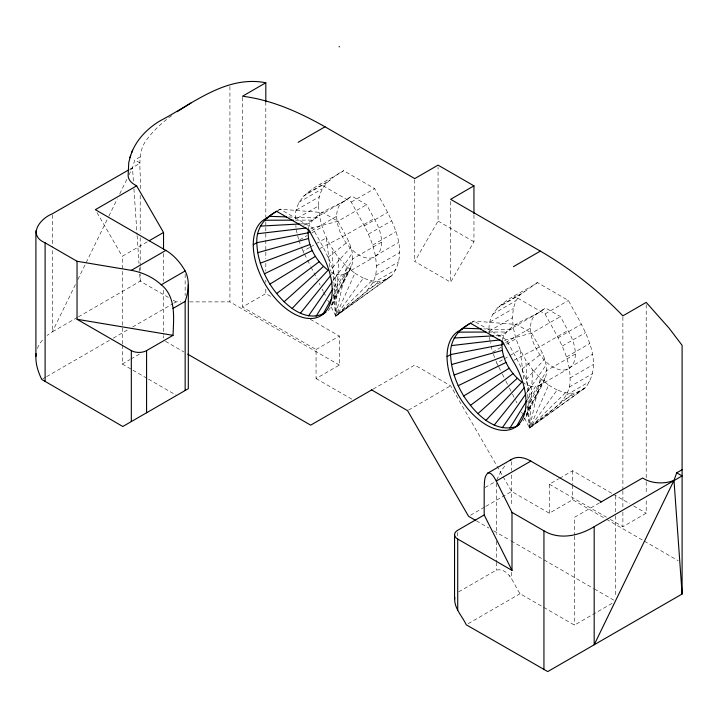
<?xml version="1.0" encoding="UTF-8"?>
<svg xmlns="http://www.w3.org/2000/svg" width="718" height="718" viewBox="0 0 718 718"><rect width="100%" height="100%" fill="white"/><g stroke="black" fill="none" stroke-linecap="round" stroke-linejoin="round"><path stroke-width="0.54" stroke-dasharray="3.59 2.69" d="M318.648 205.86C319.16 224.94 327.309 243.088 338.878 258.013L335.791 316.099L391.857 275.595C412.311 248.132 387.469 213.031 374.608 188.583L343.626 170.687C325.299 183.162 293.545 191.787 295.322 219.322L318.648 205.86C317.356 188.735 329.759 178.19 343.626 170.687M537.414 282.569L520.164 294.73L515.937 300.752L513.316 308.534L512.437 317.742L513.316 327.964L515.937 338.77L520.164 349.675L525.827 360.203L532.666 369.896L529.579 427.991L585.646 387.478C606.1 360.014 581.266 324.913 568.405 300.465L537.414 282.569C518.62 295.412 485.44 304.396 489.281 333.251M328.252 310.714C347.718 284.723 325.066 251.165 312.545 227.911L280.092 209.171L278.297 210.212M332.38 304.845L350.896 268.164C357.465 251.569 345.161 235.181 337.909 221.261L322.903 212.591L280.092 209.171L278.387 210.374M331.258 307.124L335.791 316.099C350.599 301.246 378.09 291.14 376.259 266.055C376.169 242.298 361.818 222.257 351.281 202.045L320.3 184.158M523.216 420.919C540.555 394.783 518.549 362.752 506.334 339.793L473.88 321.054L472.085 322.095M526.168 416.727L544.684 380.046C551.253 363.452 538.949 347.063 531.706 333.143L516.691 324.482L473.88 321.054L472.184 322.256M524.544 418.011L529.579 427.991C544.388 413.128 571.878 403.022 570.056 377.937C569.957 354.189 555.606 334.139 545.07 313.928L514.088 296.04M140.207 188.681C141.572 172.266 135.666 153.176 147.136 139.148C154.262 129.635 163.201 121.62 172.885 114.79M338.878 258.013L346.606 266.45L335.791 316.099L391.857 275.595L368.531 289.067M532.666 369.896L540.403 378.332L529.579 427.991L585.646 387.478L562.32 400.949M140.207 156.847L134.822 159.952L132.498 167.743L129.052 174.788M308.471 227.75C314.771 210.114 338.654 207.197 351.614 196.023L366.62 204.684L374.123 218.64A31.718 18.318 60 0 1 375.254 256.532A31.718 18.318 60 0 1 342.98 237.9A31.718 18.318 60 0 1 344.11 201.309L351.614 196.023M502.259 339.632C508.559 321.996 532.442 319.079 545.402 307.905L560.408 316.566L567.911 330.522A31.718 18.318 60 0 1 569.042 368.415A31.718 18.318 60 0 1 536.768 349.783A31.718 18.318 60 0 1 537.899 313.192L545.402 307.905M496.694 480.064L500.769 471.475L506.343 463.864M37.354 348.499L39.58 343.734L44.139 338.034M346.606 266.45L354.889 273.253L335.791 316.099L333.134 294.039M540.403 378.332L548.678 385.144L529.579 427.991L526.797 404.826M75.408 284.579L52.279 331.922L47.047 335.441M77.876 279.544L108.382 217.096M108.876 216.091L117.24 198.967M119.7 193.932L127.086 178.818M331.294 304.827L348.553 271.494L350.896 268.164M526.097 414.753L542.341 383.385L544.684 380.046M334.929 297.252L352.35 263.847M528.717 409.134L546.138 375.738M332.99 296.103L345.412 273.711L348.553 271.494M526.779 407.995L539.209 385.593L542.341 383.385M473.952 214.942L473.952 241.786L450.626 282.192L414.744 261.478L438.07 221.072L438.07 167.366M334.067 287.003L341.624 274.698L345.412 273.711L374.123 257.134M527.272 399.836L535.413 386.589L539.209 385.593L567.911 369.016M334.929 278.297L352.35 253.077M528.717 390.179L546.138 364.968M332.856 280.873L337.334 274.429L341.624 274.698M526.644 392.764L531.132 386.32L535.413 386.589M386.194 279.589L379.355 281.375L371.619 280.891L363.344 278.144L335.791 316.099L332.039 248.32M579.982 391.472L573.144 393.267L565.416 392.773L557.132 390.027L529.579 427.991L525.827 360.203M331.375 274.626L332.748 272.912L337.334 274.429M332.38 267.76L350.896 247.091M526.168 379.651L544.684 358.982M371.619 280.891L335.791 316.099L379.355 281.375M565.416 392.773L529.579 427.991L573.144 393.267M328.252 257.125L348.553 241.051M522.04 369.016L542.341 352.933M122.266 344.048L122.266 256.299L147.217 241.885M77.4 317.419L52.279 331.922L52.279 248.356M78.37 316.862L140.207 281.16L168.335 297.396M307.448 193.214L330.774 179.751M303.05 196.319L326.376 182.848M298.814 202.332L322.14 188.87M296.202 210.114L319.528 196.651M344.11 201.309L315.399 217.886L288.762 216.989M303.669 225.237L319.528 216.082M42.712 378.88L45.611 377.21M46.58 376.654L109.405 340.386M113.273 338.151L128.737 329.221M132.597 326.986L173.191 303.552M174.16 302.996L176.089 301.883L180.577 301.883M351.281 202.045L374.608 188.583M310.75 228.943L312.545 227.911L337.909 221.261L366.62 204.684M311.809 230.64L336.688 216.271M299.747 239.812L307.214 235.504M311.881 232.811L322.14 226.888M304.055 253.248L303.05 251.255L309.575 247.486M310.508 246.947L315.175 244.255M316.108 243.716L326.376 237.784L330.352 270.874M320.04 248.41L345.412 235.217L374.123 218.64M122.266 345.152L122.266 364.035L129.94 359.601M130.9 359.054L140.495 353.507M364.134 225.946L387.46 212.474M368.531 234.131L391.857 220.659M242.487 97.352L242.487 307.062L265.813 293.59L272.589 297.503M372.759 245.026L396.094 231.564M381.545 242.172L352.834 258.749L335.791 288.268L333.996 289.309M375.379 255.832L398.705 242.361M376.259 266.055L399.585 252.592M375.379 275.263L398.705 261.792M372.759 283.045L396.085 269.582M316.055 349.531L339.381 336.069L339.381 365.076L316.055 378.539L316.055 349.531L242.487 307.062M501.236 305.096L524.562 291.634M496.838 308.201L520.164 294.73M492.611 314.224L515.937 300.752M373.1 389.111L414.744 365.076L450.626 385.79L511.638 491.462L549.315 513.217L572.641 499.746L605.579 518.764M489.99 322.005L513.316 308.534M489.111 331.204L512.437 317.742M537.899 313.192L509.188 329.768L483.663 328.916M498.391 336.589L513.316 327.964M545.07 313.928L568.405 300.465M504.539 340.835L506.334 339.793L531.706 333.143L560.408 316.566M505.598 342.522L530.476 328.153M501.002 347.386L492.611 352.233L490.25 342.513M506.603 344.155L515.937 338.77M408.524 410.104L450.626 385.79M498.346 366.135L496.838 363.137L503.372 359.368M504.305 358.829L508.963 356.137M509.897 355.598L520.164 349.675L523.745 379.454M513.828 360.292L539.209 347.099L567.911 330.522M557.922 337.828L581.248 324.356M562.32 346.013L585.646 332.542M566.556 356.918L589.882 343.446M575.333 354.055L546.622 370.632L529.579 400.159L527.784 401.191M569.168 367.715L592.494 354.243M570.056 377.937L593.382 364.475M569.168 387.146L592.494 373.683M566.556 394.927L589.882 381.464M485.117 487.504L494.433 482.119M470.487 515.219L484.838 506.926M485.799 506.378L511.638 491.462M549.315 513.217L549.315 484.21L558.649 478.825M559.582 478.278L572.641 470.739L612.328 493.652M599.431 502.923L574.436 517.355L574.436 535.125M458.676 591.856L496.291 570.137C509.502 567.13 514.25 586.014 520.074 593.705L574.436 625.1L612.831 602.932M610.3 519.419L622.883 526.68L646.209 513.217L646.209 498.633M468.163 623.682L520.074 593.705M129.599 169.403L140.207 163.058L134.822 159.952M301.084 223.908L309.916 223.433M495.985 335.737L503.704 335.315M295.556 220.148L312.258 220.094M488.231 332.039L506.055 331.985M189.552 301.883L229.922 301.883L339.381 365.076M531.132 386.32L526.545 384.794L522.794 382.631M438.07 221.072L473.952 241.786M354.889 273.253L363.344 278.144M548.678 385.144L557.132 390.027M330.872 271.826L332.748 272.912M310.338 319.304L339.381 336.069M613.298 494.217L629.758 503.713M633.626 505.948L646.209 513.217M549.315 484.21L606.432 517.184M606.548 519.32L643.355 540.573M644.324 541.13L678.223 560.704M316.055 378.539L351.802 399.181M173.182 300.196L176.089 301.883M165.472 341.328L183.862 351.946M476.312 520.792L488.904 528.062M493.742 530.853L510.193 540.358M511.162 540.914L543.104 559.358M544.073 559.914L593.445 588.419M594.414 588.975L613.773 600.158M122.266 364.035L131.968 369.644M132.938 370.201L147.504 378.61M148.473 379.167L176.628 395.43M509.295 575.656L509.645 576.159M97.029 212.591L122.266 256.299M498.848 367.131L501.873 373.118M502.376 374.114L505.4 380.1M505.903 381.096L508.927 387.083M509.43 388.079L511.952 393.069M512.455 394.065L515.479 400.052M515.982 401.048L516.987 403.049M521.519 412.024L522.524 414.017M304.558 254.244L307.08 259.234M307.582 260.23L310.607 266.216M311.109 267.222L317.15 279.185M319.169 283.179L320.174 285.172M322.185 289.166L323.199 291.158M323.701 292.163L325.712 296.148M327.731 300.142L328.736 302.134M493.374 354.216L495.68 360.167M496.066 361.154L496.838 363.137M298.814 240.351L301.12 246.301M301.506 247.288L303.05 251.255M296.202 229.554L298.553 239.274M489.64 337.343L489.99 341.436M295.852 225.461L296.022 227.507M133.404 181.08L132.498 167.743A22.841 13.184 0 0 0 129.249 171.414M133.934 188.87L137.03 234.454M137.102 235.567L138.996 263.371M139.301 267.814L140.207 281.16L140.207 274.473M646.209 304.629L646.209 480.692M646.209 481.814L646.209 494.155M622.883 316.979L622.883 489.676M622.883 490.798L622.883 507.617M622.883 512.105L622.883 526.68M615.712 495.752L615.712 514.635M615.712 515.748L615.712 595.716M574.436 536.238L574.436 625.1M572.641 470.739L572.641 484.129M572.641 485.242L572.641 499.746M511.548 461.647L511.548 470.577M511.548 475.047L511.548 506.334M511.548 572.246L511.548 578.95M496.291 483.277L496.291 534.506M496.291 541.184L496.291 561.234M496.291 562.347L496.291 570.137M457.716 532.478L457.716 536.911M450.626 201.552L450.626 282.192M414.744 179.715L414.744 261.478M265.813 101.83L265.813 217.339M265.813 221.817L265.813 226.305M265.813 227.427L265.813 250.977M265.813 252.099L265.813 258.83M265.813 263.318L265.813 271.162M265.813 280.137L265.813 282.38M265.813 289.103L265.813 293.59M229.922 86.51L229.922 301.883M185.154 274.321L185.154 295.547M163.533 253.571L163.533 281.339M163.533 290.225L163.533 334.66M163.533 335.764L163.533 337.99M140.207 195.368L140.207 233.251M140.207 237.712L140.207 265.561M140.207 266.674L140.207 273.361M52.279 214.933L52.279 247.243"/><path stroke-width="1.08" d="M77.041 261.271L77.041 319.286L131.322 350.617A10.788 6.229 0 0 0 146.58 350.617L173.038 335.342C173.657 318.011 176.368 296.579 160.814 284.382C152.575 277.004 142.173 272.248 131.304 270.345L77.041 261.271L45.108 242.828C27.203 235.199 40.002 218.703 52.279 213.82L128.63 169.96M163.533 249.128L163.533 232.47L136.617 185.854L95.35 209.674L165.867 250.394A38.063 21.98 60 0 1 184.894 270.48C190.126 280.038 188.556 291.553 185.154 301.407L185.154 390.502M277.543 210.966C265.041 216.8 255.895 228.459 256.838 242.684C257.188 257.412 262.411 271.557 269.896 284.104C280.909 301.47 303.992 325.182 325.882 312.384M308.372 228.764C306.64 244.748 315.579 260.67 328.063 270.201L292.19 308.435M471.331 322.858C458.829 328.691 449.692 340.35 450.626 354.575C450.976 369.303 456.199 383.448 463.693 395.986C474.751 412.958 494.19 433.564 516.52 426.492L525.163 410.911M502.16 340.655C500.428 356.64 509.367 372.552 521.851 382.084L485.978 420.317M473.952 213.82L473.952 185.845L450.626 199.317L540.349 251.112C570.657 268.774 598.525 290.611 622.883 315.857L646.209 302.395L669.185 328.288L682.1 345.322L682.1 594.019L547.753 671.581L466.242 624.786C462.248 616.008 453.534 607.805 454.799 597.385M130.694 155.312L128.746 162.582L128.136 175.488A22.841 13.184 0 0 0 134.822 184.813L136.617 185.854M676.715 472.812L673.996 480.369L594.181 644.782L594.181 526.68L682.1 475.917L676.715 472.812L682.1 469.707M131.654 152.737C136.887 139.05 147.8 128.181 160.213 120.741C192.98 103.787 226.116 74.941 265.813 82.767L265.813 101.83M129.814 157.727L132.588 150.197M322.732 314.61L331.913 298.051M316.055 316.351L332.901 288.896M509.843 428.233L526.698 400.788M308.516 315.875L332.21 281.797M502.304 427.757L526.007 393.679M300.438 313.192L330.693 275.479M494.226 425.083L524.481 387.361M284.113 301.784L323.477 266.423M477.901 413.676L517.265 378.314M276.574 293.563L319.196 261.747M470.362 405.446L512.984 373.638M509.968 460.543L511.808 459.215A38.063 21.98 60 0 1 530.835 461.109L601.352 501.819M177.22 111.685L190.988 102.97M266.315 218.425L276.502 211.245L308.955 229.984L319.142 248.931A55.825 32.229 60 0 1 321.125 315.615A55.825 32.229 60 0 1 264.332 282.82A55.825 32.229 60 0 1 266.315 218.425L269.896 216.351L286.545 216.917M460.103 330.316L470.29 323.127L502.744 341.867L512.93 360.813A55.825 32.229 60 0 1 514.914 427.497A55.825 32.229 60 0 1 458.12 394.703A55.825 32.229 60 0 1 460.103 330.316L463.693 328.243L481.446 328.835M517.31 425.936L519.67 424.266M269.896 284.104L315.399 256.38M463.693 395.986L509.188 368.262M265.813 82.767L242.487 96.239C271.916 99.919 299.433 112.322 325.021 126.799L414.744 178.594L438.07 165.131L473.952 185.845M298.105 142.335L325.021 126.799M149.138 240.781L163.533 232.47M131.304 270.345L165.867 250.394M161.218 284.786L185.154 270.964M253.248 244.757L256.838 242.684L307.977 232.847L309.889 231.743M173.038 308.408L185.154 301.407M513.433 266.656L540.349 251.112M372.13 389.677L310.67 425.155L187.73 354.18M447.036 356.649L450.626 354.575L501.765 344.73L503.686 343.626M487.612 473.234L511.548 459.412M496.273 481.06C494.433 477.982 492.763 473.727 488.913 472.812L487.728 473.117C483.869 476.896 484.569 483.079 484.183 488.043L484.183 514.977L457.716 530.252A10.788 6.229 0 0 0 457.716 539.065L511.997 570.397L511.997 512.383L496.273 481.06L530.835 461.109M600.356 502.394L642.628 477.991L644.423 479.023A22.841 13.184 0 0 0 673.996 480.369L682.1 594.019M594.181 526.68C579.408 535.691 559.609 540.358 543.939 530.826L511.997 512.383M264.377 273.836L312.258 250.546M458.165 385.719L506.055 362.428M260.248 263.201L309.916 244.497M454.045 375.083L503.704 356.388M257.699 252.664L308.471 238.511M451.487 364.547L502.259 350.402M257.699 233.709L306.263 228.001M451.487 345.591L500.051 339.892M260.248 226.116L299.98 223.971M454.045 338.007L493.778 335.853M264.377 220.246L293.33 220.157M458.165 332.138L486.005 332.048M77.041 319.286L173.038 335.342M371.673 389.937L407.564 410.651L468.576 516.323L475.352 520.236M35.9 230.801L35.9 356.424C35.667 364.466 38.287 372.283 41.752 379.445L122.805 426.501L188.313 388.68L188.313 284.687M484.183 514.977L511.997 570.397M543.939 530.826L543.939 669.643M457.716 539.065L457.716 610.022M454.557 534.659L454.557 599.395M339.228 46.419L339.228 46.921M146.58 350.617L146.58 412.778M131.322 350.617L131.322 421.583M45.108 242.828L45.108 381.644M35.9 356.424A29.68 24.232 60 0 1 36.133 353.678"/></g></svg>
